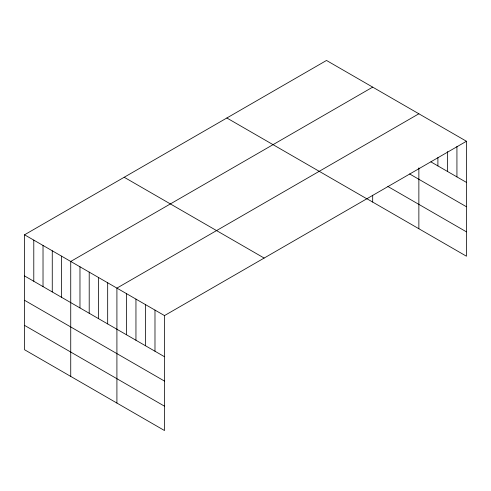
<?xml version="1.0" encoding="UTF-8"?>
<svg xmlns="http://www.w3.org/2000/svg" width="491" height="491" viewBox="0 0 491 491"><rect width="100%" height="100%" fill="white"/><g stroke="black" fill="none" stroke-linecap="round" stroke-linejoin="round"><path stroke-width="0.74" d="M466.45 141.261L164.497 315.59L164.497 430.539L24.55 349.739L24.55 234.79L326.503 60.461L466.45 141.261L466.45 256.21L366.746 198.646M372.687 87.128L70.735 261.457L70.735 376.401M418.866 113.789L116.913 288.119L116.913 403.068M430.92 161.889L466.45 182.4M409.629 173.955L466.45 206.76M387.859 186.476L466.45 231.85M226.86 117.993L366.808 198.787M124.192 177.263L264.14 258.063M24.55 234.79L164.497 315.59M24.55 275.936L164.497 356.73M24.55 300.289L164.497 381.09M24.55 325.386L164.497 406.18M456.931 146.435L456.931 176.907M447.418 151.602L447.418 171.414M437.898 157.537L437.898 165.921M418.866 167.867L418.866 228.738M372.687 195.222L372.687 202.071M154.984 310.097L154.984 351.237M145.465 304.604L145.465 345.744M135.952 299.111L135.952 340.251M126.433 293.612L126.433 334.752M107.676 282.785L107.676 323.925M98.446 277.452L98.446 318.598M89.209 272.118L89.209 313.264M79.972 266.791L79.972 307.931M61.498 256.124L61.498 297.264M52.261 250.791L52.261 291.93M43.024 245.457L43.024 286.597M33.787 240.124L33.787 281.263"/></g></svg>
